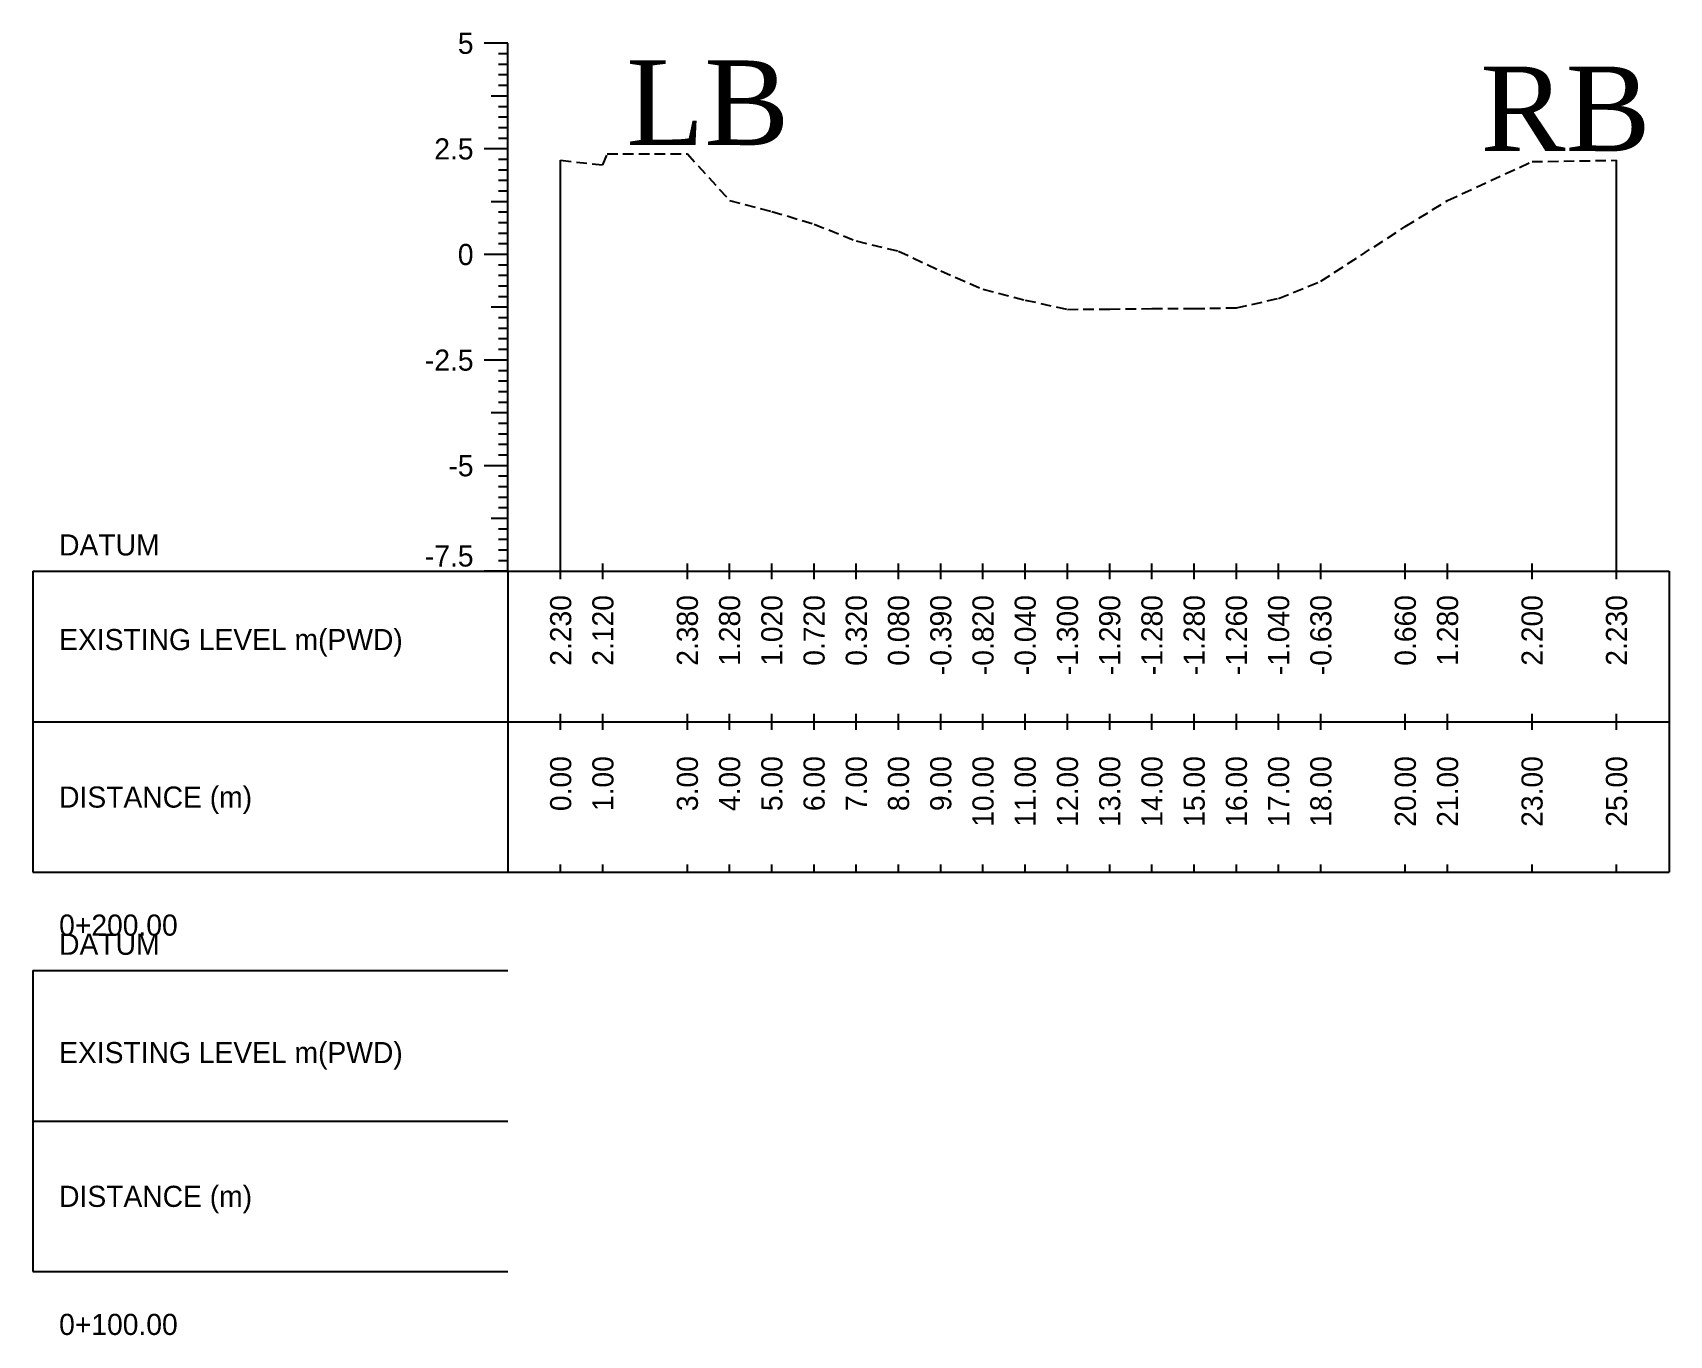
# Model space of a CAD drawing. Header units: inches. Extents: x 2552 to 3818, y -1499 to -1059.
# Drawn here: x 2761.38 to 2800.13, y -1498.76 to -1467.92 of the extents above; entities that cross this region are included whole.
import ezdxf
from ezdxf.enums import TextEntityAlignment as Align

# ---------------------------------------------------------------- set-up
doc = ezdxf.new("R2010")
doc.units = ezdxf.units.IN
doc.header["$MEASUREMENT"] = 0
doc.linetypes.add('HIDDEN', pattern=[0.375, 0.25, -0.125])
doc.layers.add('CS_Drawing', color=7, linetype='Continuous')
doc.layers.add('GL', color=3, linetype='HIDDEN')
doc.styles.add('romans', font='romans.shx')

msp = doc.modelspace()

# ---------------------------------------------------------------- linework, layer by layer
at = {"layer": 'CS_Drawing'}
for p, q in [((2772.626, -1468.175), (2772.063, -1468.175)), ((2772.626, -1468.175), (2772.232, -1468.175)), ((2772.626, -1468.175), (2772.401, -1468.175)), ((2772.626, -1480.675), (2772.626, -1468.175)), ((2772.626, -1468.425), (2772.401, -1468.425)), ((2772.626, -1468.675), (2772.401, -1468.675)), ((2772.626, -1468.925), (2772.401, -1468.925)), ((2772.626, -1469.175), (2772.401, -1469.175)), ((2772.626, -1469.425), (2772.232, -1469.425)), ((2772.626, -1469.425), (2772.401, -1469.425)), ((2772.626, -1469.675), (2772.401, -1469.675)), ((2772.626, -1469.925), (2772.401, -1469.925)), ((2772.626, -1470.175), (2772.401, -1470.175)), ((2772.626, -1470.425), (2772.401, -1470.425)), ((2772.626, -1470.675), (2772.063, -1470.675)), ((2772.626, -1470.675), (2772.232, -1470.675)), ((2772.626, -1470.675), (2772.401, -1470.675)), ((2772.626, -1470.925), (2772.401, -1470.925)), ((2773.876, -1480.675), (2773.876, -1470.945)), ((2798.876, -1480.675), (2798.876, -1470.945)), ((2772.626, -1471.175), (2772.401, -1471.175)), ((2772.626, -1471.425), (2772.401, -1471.425)), ((2772.626, -1471.675), (2772.401, -1471.675)), ((2772.626, -1471.925), (2772.232, -1471.925)), ((2772.626, -1471.925), (2772.401, -1471.925)), ((2772.626, -1472.175), (2772.401, -1472.175)), ((2772.626, -1472.425), (2772.401, -1472.425)), ((2772.626, -1472.675), (2772.401, -1472.675)), ((2772.626, -1473.175), (2772.063, -1473.175)), ((2772.626, -1473.175), (2772.232, -1473.175)), ((2772.626, -1472.925), (2772.401, -1472.925)), ((2772.626, -1473.175), (2772.401, -1473.175)), ((2772.626, -1473.425), (2772.401, -1473.425)), ((2772.626, -1473.675), (2772.401, -1473.675)), ((2772.626, -1473.925), (2772.401, -1473.925)), ((2772.626, -1474.425), (2772.232, -1474.425)), ((2772.626, -1474.175), (2772.401, -1474.175)), ((2772.626, -1474.425), (2772.401, -1474.425)), ((2772.626, -1474.675), (2772.401, -1474.675)), ((2772.626, -1474.925), (2772.401, -1474.925)), ((2772.626, -1475.175), (2772.401, -1475.175)), ((2772.626, -1475.425), (2772.401, -1475.425)), ((2772.626, -1475.675), (2772.063, -1475.675)), ((2772.626, -1475.675), (2772.232, -1475.675)), ((2772.626, -1475.675), (2772.401, -1475.675)), ((2772.626, -1475.925), (2772.401, -1475.925)), ((2772.626, -1476.175), (2772.401, -1476.175)), ((2772.626, -1476.425), (2772.401, -1476.425)), ((2772.626, -1476.675), (2772.401, -1476.675)), ((2772.626, -1476.925), (2772.232, -1476.925)), ((2772.626, -1476.925), (2772.401, -1476.925)), ((2772.626, -1477.175), (2772.401, -1477.175)), ((2772.626, -1477.425), (2772.401, -1477.425)), ((2772.626, -1477.675), (2772.401, -1477.675)), ((2772.626, -1477.925), (2772.401, -1477.925)), ((2772.626, -1478.175), (2772.063, -1478.175)), ((2772.626, -1478.175), (2772.232, -1478.175)), ((2772.626, -1478.175), (2772.401, -1478.175)), ((2772.626, -1478.425), (2772.401, -1478.425)), ((2772.626, -1478.675), (2772.401, -1478.675)), ((2772.626, -1478.925), (2772.401, -1478.925)), ((2772.626, -1479.425), (2772.232, -1479.425)), ((2772.626, -1479.175), (2772.401, -1479.175)), ((2772.626, -1479.425), (2772.401, -1479.425)), ((2772.626, -1479.675), (2772.401, -1479.675)), ((2772.626, -1479.925), (2772.401, -1479.925)), ((2772.626, -1480.175), (2772.401, -1480.175)), ((2772.626, -1480.425), (2772.401, -1480.425)), ((2773.876, -1480.862), (2773.876, -1480.487)), ((2774.876, -1480.862), (2774.876, -1480.487)), ((2776.876, -1480.862), (2776.876, -1480.487)), ((2777.876, -1480.862), (2777.876, -1480.487)), ((2778.876, -1480.862), (2778.876, -1480.487)), ((2779.876, -1480.862), (2779.876, -1480.487)), ((2780.876, -1480.862), (2780.876, -1480.487)), ((2781.876, -1480.862), (2781.876, -1480.487)), ((2782.876, -1480.862), (2782.876, -1480.487)), ((2783.876, -1480.862), (2783.876, -1480.487)), ((2784.876, -1480.862), (2784.876, -1480.487)), ((2785.876, -1480.862), (2785.876, -1480.487)), ((2786.876, -1480.862), (2786.876, -1480.487)), ((2787.876, -1480.862), (2787.876, -1480.487)), ((2788.876, -1480.862), (2788.876, -1480.487)), ((2789.876, -1480.862), (2789.876, -1480.487)), ((2790.876, -1480.862), (2790.876, -1480.487)), ((2791.876, -1480.862), (2791.876, -1480.487)), ((2793.876, -1480.862), (2793.876, -1480.487)), ((2794.876, -1480.862), (2794.876, -1480.487)), ((2796.876, -1480.862), (2796.876, -1480.487)), ((2798.876, -1480.862), (2798.876, -1480.487)), ((2761.376, -1480.675), (2772.626, -1480.675)), ((2761.376, -1480.675), (2761.376, -1487.8)), ((2772.626, -1480.675), (2772.063, -1480.675)), ((2772.626, -1480.675), (2772.232, -1480.675)), ((2772.626, -1480.675), (2772.401, -1480.675)), ((2772.626, -1480.675), (2800.126, -1480.675)), ((2772.626, -1480.675), (2772.626, -1487.8)), ((2800.126, -1480.675), (2800.126, -1487.8)), ((2773.876, -1484.425), (2773.876, -1484.05)), ((2774.876, -1484.425), (2774.876, -1484.05)), ((2776.876, -1484.425), (2776.876, -1484.05)), ((2777.876, -1484.425), (2777.876, -1484.05)), ((2778.876, -1484.425), (2778.876, -1484.05)), ((2779.876, -1484.425), (2779.876, -1484.05)), ((2780.876, -1484.425), (2780.876, -1484.05)), ((2781.876, -1484.425), (2781.876, -1484.05)), ((2782.876, -1484.425), (2782.876, -1484.05)), ((2783.876, -1484.425), (2783.876, -1484.05)), ((2784.876, -1484.425), (2784.876, -1484.05)), ((2785.876, -1484.425), (2785.876, -1484.05)), ((2786.876, -1484.425), (2786.876, -1484.05)), ((2787.876, -1484.425), (2787.876, -1484.05)), ((2788.876, -1484.425), (2788.876, -1484.05)), ((2789.876, -1484.425), (2789.876, -1484.05)), ((2790.876, -1484.425), (2790.876, -1484.05)), ((2791.876, -1484.425), (2791.876, -1484.05)), ((2793.876, -1484.425), (2793.876, -1484.05)), ((2794.876, -1484.425), (2794.876, -1484.05)), ((2796.876, -1484.425), (2796.876, -1484.05)), ((2798.876, -1484.425), (2798.876, -1484.05)), ((2761.376, -1484.237), (2772.626, -1484.237)), ((2772.626, -1484.237), (2800.126, -1484.237)), ((2772.626, -1484.237), (2800.126, -1484.237)), ((2773.876, -1487.8), (2773.876, -1487.612)), ((2774.876, -1487.8), (2774.876, -1487.612)), ((2776.876, -1487.8), (2776.876, -1487.612)), ((2777.876, -1487.8), (2777.876, -1487.612)), ((2778.876, -1487.8), (2778.876, -1487.612)), ((2779.876, -1487.8), (2779.876, -1487.612)), ((2780.876, -1487.8), (2780.876, -1487.612)), ((2781.876, -1487.8), (2781.876, -1487.612)), ((2782.876, -1487.8), (2782.876, -1487.612)), ((2783.876, -1487.8), (2783.876, -1487.612)), ((2784.876, -1487.8), (2784.876, -1487.612)), ((2785.876, -1487.8), (2785.876, -1487.612)), ((2786.876, -1487.8), (2786.876, -1487.612)), ((2787.876, -1487.8), (2787.876, -1487.612)), ((2788.876, -1487.8), (2788.876, -1487.612)), ((2789.876, -1487.8), (2789.876, -1487.612)), ((2790.876, -1487.8), (2790.876, -1487.612)), ((2791.876, -1487.8), (2791.876, -1487.612)), ((2793.876, -1487.8), (2793.876, -1487.612)), ((2794.876, -1487.8), (2794.876, -1487.612)), ((2796.876, -1487.8), (2796.876, -1487.612)), ((2798.876, -1487.8), (2798.876, -1487.612)), ((2761.376, -1487.8), (2772.626, -1487.8)), ((2772.626, -1487.8), (2800.126, -1487.8)), ((2761.376, -1490.128), (2772.626, -1490.128)), ((2761.376, -1490.128), (2761.376, -1497.253)), ((2761.376, -1493.69), (2772.626, -1493.69)), ((2761.376, -1497.253), (2772.626, -1497.253))]:
    msp.add_line(p, q, dxfattribs=at)
at = {"layer": 'GL'}
msp.add_lwpolyline([(2773.876, -1470.945), (2774.876, -1471.055), (2774.976, -1470.795), (2776.876, -1470.795), (2777.876, -1471.895), (2778.876, -1472.155), (2779.876, -1472.455), (2780.876, -1472.855), (2781.876, -1473.095), (2782.876, -1473.565), (2783.876, -1473.995), (2784.876, -1474.252), (2785.876, -1474.475), (2786.876, -1474.465), (2787.876, -1474.455), (2788.876, -1474.455), (2789.876, -1474.435), (2790.876, -1474.215), (2791.876, -1473.805), (2793.876, -1472.515), (2794.876, -1471.895), (2796.876, -1470.975), (2798.876, -1470.945)], dxfattribs=at)

# ---------------------------------------------------------------- texts
at = {"char_height": 2, "width": 204.37328, "attachment_point": 1, "style": 'romans'}
for s, insert in [('{\\fTimes New Roman|b0|i0|c0|p18;LB}', (2775.431, -1468.581)), ('{\\fTimes New Roman|b0|i0|c0|p18;RB}', (2795.655, -1468.725))]:
    msp.add_mtext(s, dxfattribs=dict(at, insert=insert))
at = {"layer": 'CS_Drawing'}
for s, p in [('5', (2771.813, -1468.175)), ('2.5', (2771.813, -1470.675)), ('0', (2771.813, -1473.175)), ('-2.5', (2771.813, -1475.675)), ('-5', (2771.813, -1478.175))]:
    msp.add_text(s, height=0.5, dxfattribs=at).set_placement(p, align=Align.MIDDLE_RIGHT)
for s, p in [('DATUM', (2762.001, -1480.05)), ('EXISTING LEVEL m(PWD)', (2762.001, -1482.291)), ('DISTANCE (m)', (2762.001, -1486.019)), ('0+200.00', (2762.001, -1489.05)), ('DATUM', (2762.001, -1489.503)), ('EXISTING LEVEL m(PWD)', (2762.001, -1492.068)), ('DISTANCE (m)', (2762.001, -1495.471)), ('0+100.00', (2762.001, -1498.503))]:
    msp.add_text(s, height=0.5, dxfattribs=at).set_placement(p, align=Align.MIDDLE_LEFT)
msp.add_text('-7.5', height=0.5, dxfattribs=at).set_placement((2771.813, -1480.562), align=Align.RIGHT)
for s, p in [('2.230', (2773.876, -1481.237)), ('2.120', (2774.876, -1481.237)), ('2.380', (2776.876, -1481.237)), ('1.280', (2777.876, -1481.237)), ('1.020', (2778.876, -1481.237)), ('0.720', (2779.876, -1481.237)), ('0.320', (2780.876, -1481.237)), ('0.080', (2781.876, -1481.237)), ('-0.390', (2782.876, -1481.237)), ('-0.820', (2783.876, -1481.237)), ('-0.040', (2784.876, -1481.237)), ('-1.300', (2785.876, -1481.237)), ('-1.290', (2786.876, -1481.237)), ('-1.280', (2787.876, -1481.237)), ('-1.280', (2788.876, -1481.237)), ('-1.260', (2789.876, -1481.237)), ('-1.040', (2790.876, -1481.237)), ('-0.630', (2791.876, -1481.237)), ('0.660', (2793.876, -1481.237)), ('1.280', (2794.876, -1481.237)), ('2.200', (2796.876, -1481.237)), ('2.230', (2798.876, -1481.237)), ('0.00', (2773.876, -1485.05)), ('1.00', (2774.876, -1485.05)), ('3.00', (2776.876, -1485.05)), ('4.00', (2777.876, -1485.05)), ('5.00', (2778.876, -1485.05)), ('6.00', (2779.876, -1485.05)), ('7.00', (2780.876, -1485.05)), ('8.00', (2781.876, -1485.05)), ('9.00', (2782.876, -1485.05)), ('10.00', (2783.876, -1485.05)), ('11.00', (2784.876, -1485.05)), ('12.00', (2785.876, -1485.05)), ('13.00', (2786.876, -1485.05)), ('14.00', (2787.876, -1485.05)), ('15.00', (2788.876, -1485.05)), ('16.00', (2789.876, -1485.05)), ('17.00', (2790.876, -1485.05)), ('18.00', (2791.876, -1485.05)), ('20.00', (2793.876, -1485.05)), ('21.00', (2794.876, -1485.05)), ('23.00', (2796.876, -1485.05)), ('25.00', (2798.876, -1485.05))]:
    msp.add_text(s, height=0.5, rotation=90, dxfattribs=at).set_placement(p, align=Align.MIDDLE_RIGHT)

doc.saveas('drawing.dxf')
